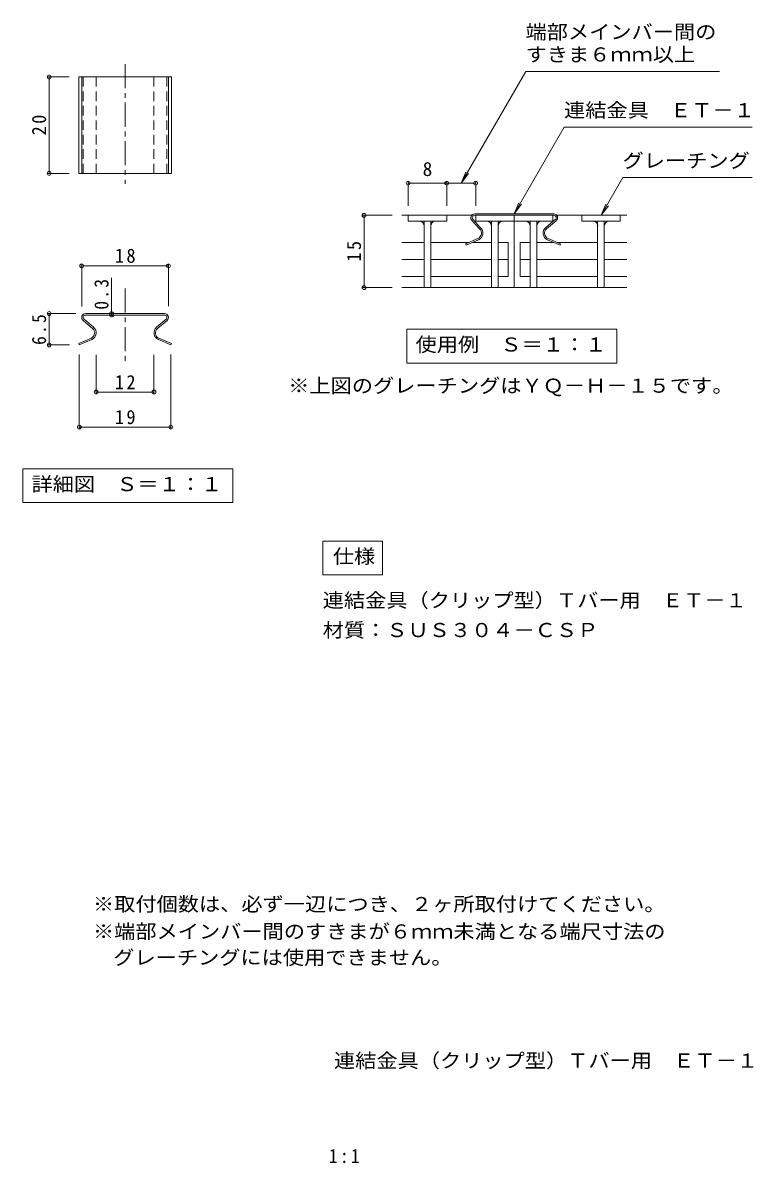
# Model space of a CAD drawing. Units: millimetres on the paper. Extents: x -81 to 71, y -134 to 103.
import ezdxf
from ezdxf.enums import TextEntityAlignment as Align

# ---------------------------------------------------------------- set-up
doc = ezdxf.new("R2010")
doc.units = ezdxf.units.MM
doc.header["$PDMODE"] = 32
doc.header["$PDSIZE"] = 0.8
doc.linetypes.add('CHAIN1', pattern=[8, 5, -1, 1, -1])
doc.linetypes.add('DASHED2', pattern=[3, 2, -1])
for name, color, linetype, lineweight in [('0-0_通り芯', 3, 'Continuous', 9), ('0-1_躯体', 4, 'Continuous', 9), ('0-2_仕上', 6, 'Continuous', 9), ('0-3_建具', 2, 'Continuous', 9), ('0-4_その他', 7, 'Continuous', 9), ('0-5_寸法', 7, 'Continuous', 9)]:
    doc.layers.add(name, color=color, linetype=linetype, lineweight=lineweight)
doc.layers.add('F-5_F-5ﾚｲﾔ', color=2, linetype='Continuous')
doc.styles.add('ＭＳ ゴシック', font='')
doc.styles.get('ＭＳ ゴシック').set_extended_font_data('MS Gothic')

msp = doc.modelspace()

# ---------------------------------------------------------------- linework, layer by layer
at = {"layer": '0-0_通り芯'}
for p, q in [((-0.968, 62.79), (-0.968, 61.59)), ((-0.968, 62.79), (7.032, 62.79)), ((7.032, 61.59), (-0.968, 61.59)), ((2.332, 61.59), (2.332, 47.79)), ((3.732, 61.59), (3.732, 47.79)), ((7.032, 62.79), (7.032, 61.59)), ((13.032, 62.79), (13.032, 61.59)), ((13.032, 62.79), (21.032, 62.79)), ((21.032, 61.59), (13.032, 61.59)), ((17.732, 61.59), (17.732, 47.79)), ((21.032, 62.79), (29.032, 62.79)), ((21.032, 62.79), (21.032, 61.59)), ((29.032, 61.59), (21.032, 61.59)), ((24.332, 61.59), (24.332, 47.79)), ((25.732, 61.59), (25.732, 47.79)), ((29.032, 61.59), (29.032, 62.79)), ((35.032, 62.79), (35.032, 61.59)), ((43.032, 62.79), (35.032, 62.79)), ((35.032, 61.59), (43.032, 61.59)), ((38.332, 61.59), (38.332, 47.79)), ((39.732, 61.59), (39.732, 47.79)), ((43.032, 62.79), (43.032, 61.59)), ((2.332, 47.79), (3.732, 47.79)), ((24.332, 47.79), (25.732, 47.79)), ((39.732, 47.79), (38.332, 47.79))]:
    msp.add_line(p, q, dxfattribs=at)
msp.add_lwpolyline([(16.332, 61.59), (16.332, 47.79), (17.732, 47.79)], dxfattribs=at)
for centre, start, end in [((1.332, 60.59), 0, 90), ((4.698, 60.59), 90, 180), ((15.332, 60.59), 0, 90), ((18.698, 60.59), 90, 180), ((23.332, 60.59), 0, 90), ((26.698, 60.59), 90, 180), ((37.366, 60.59), 0, 90), ((40.732, 60.59), 90, 180)]:
    msp.add_arc(centre, 1, start, end, dxfattribs=at)
at = {"layer": '0-1_躯体', "linetype": 'CHAIN1'}
for p, q in [((-59.729, 94.165), (-59.729, 69.324)), ((-59.729, 47.607), (-59.729, 32.108))]:
    msp.add_line(p, q, dxfattribs=at)
at = {"layer": '0-1_躯体'}
for p, q in [((-69.349, 91.497), (-50.11, 91.497)), ((-69.349, 71.497), (-69.349, 91.497)), ((-68.729, 91.497), (-68.729, 71.497)), ((-50.729, 91.497), (-50.729, 71.497)), ((-50.11, 71.497), (-50.11, 91.497)), ((-69.349, 71.497), (-50.11, 71.497)), ((12.318, 61.677), (13.804, 60.009)), ((12.511, 61.907), (13.997, 60.238)), ((12.832, 63.09), (29.232, 63.09)), ((12.832, 62.79), (29.232, 62.79)), ((29.554, 61.907), (27.567, 60.238)), ((29.747, 61.677), (27.76, 60.009)), ((10.913, 56.865), (13.509, 57.988)), ((10.913, 56.865), (11.032, 56.59)), ((11.032, 56.59), (13.628, 57.713)), ((30.532, 56.59), (27.936, 57.713)), ((30.651, 56.865), (28.056, 57.988)), ((30.651, 56.865), (30.532, 56.59)), ((-68.444, 40.984), (-66.458, 39.316)), ((-68.251, 41.214), (-66.265, 39.545)), ((-67.929, 42.397), (-51.529, 42.397)), ((-67.929, 42.097), (-51.529, 42.097)), ((-51.208, 41.214), (-53.194, 39.545)), ((-51.015, 40.984), (-53.001, 39.316)), ((-69.349, 36.172), (-66.727, 37.307)), ((-69.349, 36.172), (-69.229, 35.897)), ((-69.229, 35.897), (-66.634, 37.02)), ((-50.229, 35.897), (-52.825, 37.02)), ((-50.11, 36.172), (-52.706, 37.296)), ((-50.11, 36.172), (-50.229, 35.897))]:
    msp.add_line(p, q, dxfattribs=at)
at = {"layer": '0-1_躯体', "linetype": 'DASHED2'}
for p, q in [((-68.429, 91.497), (-68.429, 71.497)), ((-65.729, 71.497), (-65.729, 91.497)), ((-53.729, 71.497), (-53.729, 91.497)), ((-51.029, 91.497), (-51.029, 71.497))]:
    msp.add_line(p, q, dxfattribs=at)
at = {"layer": '0-1_躯体'}
for centre, radius, start, end in [((12.832, 62.29), 0.8, 90, 229.96927), ((12.832, 62.29), 0.5, 90, 229.96927), ((29.232, 62.29), 0.8, 310.03073, 90), ((29.232, 62.29), 0.5, 310.03073, 90), ((13.032, 59.09), 1.2, 293.40184, 49.96927), ((13.032, 59.09), 1.5, 293.40184, 49.96927), ((28.532, 59.09), 1.5, 130.03073, 246.59816), ((28.532, 59.09), 1.2, 130.03073, 246.59816), ((-67.929, 41.597), 0.8, 90, 229.96927), ((-67.929, 41.597), 0.5, 90, 229.96927), ((-51.529, 41.597), 0.8, 310.03073, 90), ((-51.529, 41.597), 0.5, 310.03073, 90), ((-67.229, 38.397), 1.2, 294.75292, 49.96927), ((-67.229, 38.397), 1.5, 293.40184, 49.96927), ((-52.229, 38.397), 1.5, 130.03073, 246.59816), ((-52.229, 38.397), 1.2, 130.03073, 246.59816)]:
    msp.add_arc(centre, radius, start, end, dxfattribs=at)
at = {"layer": '0-2_仕上'}
for p, q in [((-2.324, 57.175), (2.332, 57.175)), ((3.732, 57.175), (11.63, 57.175)), ((12.385, 57.175), (16.332, 57.175)), ((19.782, 57.175), (17.732, 57.175)), ((19.782, 50.104), (19.782, 57.175)), ((22.282, 57.175), (24.332, 57.175)), ((22.282, 50.104), (22.282, 57.175)), ((29.179, 57.175), (25.732, 57.175)), ((38.332, 57.175), (29.934, 57.175)), ((44.388, 57.175), (39.732, 57.175)), ((-2.324, 53.64), (2.332, 53.64)), ((3.732, 53.64), (16.332, 53.64)), ((19.782, 53.64), (17.732, 53.64)), ((22.282, 53.64), (24.332, 53.64)), ((38.332, 53.64), (25.732, 53.64)), ((44.388, 53.64), (39.732, 53.64)), ((-2.324, 50.104), (2.332, 50.104)), ((3.732, 50.104), (16.332, 50.104)), ((19.782, 50.104), (17.732, 50.104)), ((22.282, 50.104), (24.332, 50.104)), ((38.332, 50.104), (25.732, 50.104)), ((44.388, 50.104), (39.732, 50.104))]:
    msp.add_line(p, q, dxfattribs=at)
at = {"layer": '0-3_建具'}
for p, q in [((12.208, 62.79), (-2.324, 62.79)), ((21.032, 47.79), (21.032, 61.59)), ((29.857, 62.79), (44.388, 62.79)), ((21.032, 47.79), (-2.324, 47.79)), ((21.032, 47.79), (44.388, 47.79))]:
    msp.add_line(p, q, dxfattribs=at)
at = {"layer": '0-4_その他'}
for p, q in [((-75.787, 91.497), (-71.349, 91.497)), ((-75.487, 71.497), (-75.487, 91.497)), ((-75.787, 71.497), (-71.349, 71.497)), ((-0.968, 69.758), (-0.968, 64.79)), ((-0.968, 69.458), (7.032, 69.458)), ((7.032, 69.758), (7.032, 64.79)), ((7.032, 69.458), (13.032, 69.458)), ((13.032, 69.758), (13.032, 64.79)), ((-10.43, 62.79), (-4.324, 62.79)), ((-10.13, 47.79), (-10.13, 62.79)), ((-68.729, 52.604), (-68.729, 43.88)), ((-68.729, 52.304), (-50.729, 52.304)), ((-50.729, 52.604), (-50.729, 43.941)), ((-62.533, 42.397), (-62.533, 49.826)), ((-10.43, 47.79), (-4.324, 47.79)), ((-75.787, 42.397), (-69.929, 42.397)), ((-75.487, 42.397), (-75.487, 35.897)), ((-62.533, 42.097), (-62.533, 42.397)), ((-75.787, 35.897), (-71.229, 35.897)), ((-69.229, 18.516), (-69.229, 33.897)), ((-65.729, 25.809), (-65.729, 33.857)), ((-53.729, 25.809), (-53.729, 33.857)), ((-50.229, 18.516), (-50.229, 33.897)), ((-65.729, 26.109), (-53.729, 26.109)), ((-69.229, 18.816), (-50.229, 18.816))]:
    msp.add_line(p, q, dxfattribs=at)
for p in [(-75.487, 91.497), (-75.487, 71.497), (-0.968, 69.458), (7.032, 69.458), (13.032, 69.458), (-10.13, 62.79), (-68.729, 52.304), (-50.729, 52.304), (-10.13, 47.79), (-75.487, 42.397), (-62.533, 42.397), (-62.533, 42.097), (-75.487, 35.897), (-65.729, 26.109), (-53.729, 26.109), (-69.229, 18.816), (-50.229, 18.816)]:
    msp.add_point(p, dxfattribs=at)
at = {"layer": '0-5_寸法'}
for p, q in [((10.032, 69.458), (23.429, 92.662)), ((23.429, 92.662), (63.613, 92.662)), ((21.032, 63.09), (31.427, 81.093)), ((31.427, 81.093), (70.422, 81.093)), ((10.032, 69.458), (10.989, 71.768)), ((10.032, 69.458), (11.554, 71.442)), ((39.056, 62.805), (43.57, 70.623)), ((43.57, 70.623), (70.422, 70.623)), ((21.032, 63.09), (21.989, 65.399)), ((21.032, 63.09), (22.554, 65.073)), ((39.056, 62.805), (40.013, 65.115)), ((39.056, 62.805), (40.578, 64.789)), ((-1.245, 39.135), (42.355, 39.135)), ((-1.245, 39.135), (-1.245, 32.135)), ((42.355, 39.135), (42.355, 32.135)), ((-1.245, 32.135), (42.355, 32.135)), ((-80.952, 10.157), (-37.352, 10.157)), ((-80.952, 10.157), (-80.952, 3.157)), ((-37.352, 10.157), (-37.352, 3.157)), ((-80.952, 3.157), (-37.352, 3.157)), ((-18.716, -4.82), (-18.716, -11.82)), ((-18.716, -4.82), (-6.315, -4.82)), ((-6.315, -4.82), (-6.315, -11.82)), ((-18.716, -11.82), (-6.315, -11.82))]:
    msp.add_line(p, q, dxfattribs=at)

# ---------------------------------------------------------------- texts
at = {"layer": '0-4_その他', "color": 2, "style": 'ＭＳ ゴシック'}
msp.add_text('8', height=2.933, dxfattribs=at).set_placement((2.032, 70.058), align=Align.BOTTOM_LEFT)
at = {"layer": '0-4_その他', "color": 2, "char_height": 2.933, "attachment_point": 7, "rotation": 90, "style": 'ＭＳ ゴシック'}
for s, insert in [('\\T1.27;\\W0.95;20', (-76.087, 79.372)), ('\\T1.27;\\W0.95;15', (-10.73, 53.165)), ('\\T1.27;\\W0.9;0.3', (-63.133, 43.216)), ('\\T1.27;\\W0.9;6.5', (-76.087, 35.897))]:
    msp.add_mtext(s, dxfattribs=dict(at, insert=insert))
at = {"layer": '0-4_その他', "color": 2, "char_height": 2.933, "attachment_point": 7, "style": 'ＭＳ ゴシック'}
for s, insert in [('\\T1.27;\\W0.95;18', (-61.854, 52.904)), ('\\T1.27;\\W0.95;12', (-61.854, 26.709)), ('\\T1.27;\\W0.95;19', (-61.854, 19.416))]:
    msp.add_mtext(s, dxfattribs=dict(at, insert=insert))
at = {"layer": '0-5_寸法', "color": 2, "style": 'ＭＳ ゴシック', "width": 1.1}
for s, p in [('端部メインバー間の', (23.377, 98.505)), ('すきま６ｍｍ以上', (23.377, 93.832)), ('連結金具\u3000ＥＴ－１', (31.375, 82.264)), ('グレーチング', (43.518, 71.793)), ('使用例\u3000Ｓ＝１：１', (0.555, 33.635)), ('※上図のグレーチングはＹＱ－Ｈ－１５です。', (-25.873, 25.094)), ('詳細図\u3000Ｓ＝１：１', (-79.152, 4.657)), ('仕様', (-16.618, -10.32)), ('連結金具（クリップ型）Ｔバー用\u3000ＥＴ－１', (-18.716, -19.447)), ('材質：ＳＵＳ３０４－ＣＳＰ', (-18.716, -25.623)), ('※取付個数は、必ず一辺につき、２ヶ所取付けてください。', (-66.396, -82.494)), ('※端部メインバー間のすきまが６ｍｍ未満となる端尺寸法の', (-66.396, -88.171)), ('グレーチングには使用できません。', (-62.19, -93.58))]:
    msp.add_text(s, height=2.933, dxfattribs=at).set_placement(p, align=Align.BOTTOM_LEFT)
at = {"layer": 'F-5_F-5ﾚｲﾔ', "style": 'ＭＳ ゴシック', "width": 1.1}
msp.add_text('連結金具（クリップ型）Ｔバー用\u3000ＥＴ－１', height=2.933, dxfattribs=at).set_placement((-16.376, -114.97), align=Align.BOTTOM_LEFT)
at = {"layer": 'F-5_F-5ﾚｲﾔ', "insert": (-17.412, -133.918), "char_height": 2.933, "attachment_point": 7, "style": 'ＭＳ ゴシック'}
msp.add_mtext('\\T1.27;\\W0.9;1:1', dxfattribs=at)

doc.saveas('drawing.dxf')
